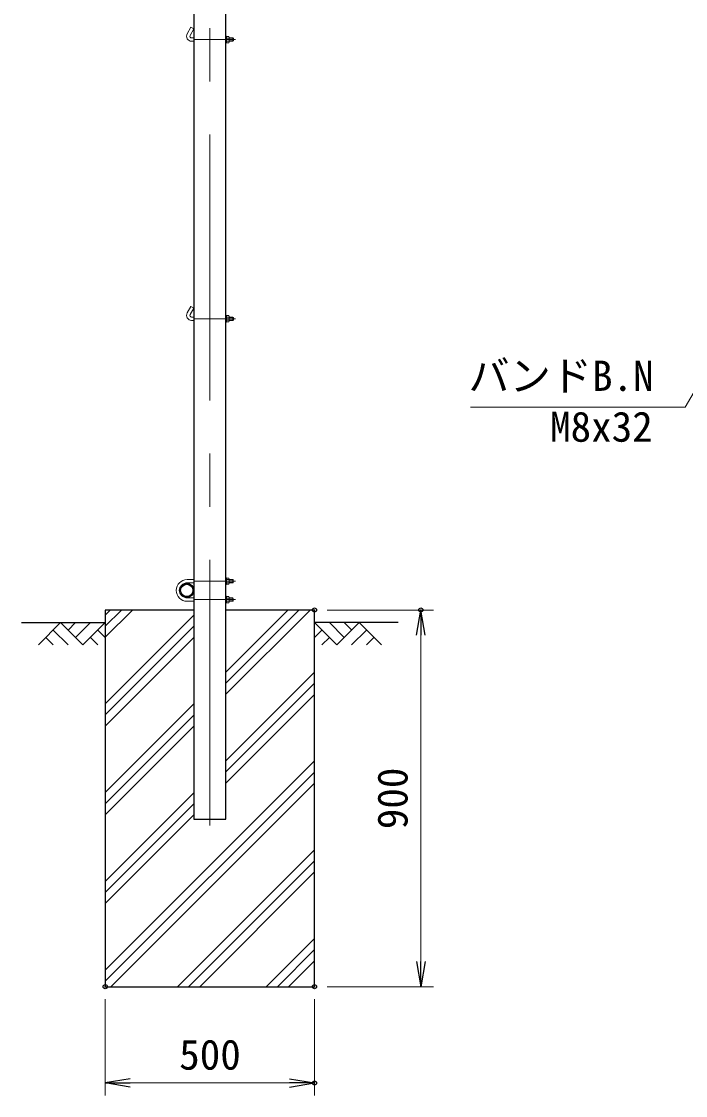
# Model space of a CAD drawing. Units: millimetres, scale not verified. Extents: x -6300 to 6300, y -4455 to 4455.
# Drawn here: x -765 to 821, y -2785 to -219 of the extents above; entities that cross this region are included whole.
import ezdxf
from ezdxf.enums import TextEntityAlignment as Align

# ---------------------------------------------------------------- set-up
doc = ezdxf.new("R2010")
doc.units = ezdxf.units.MM
doc.header["$LTSCALE"] = 20
doc.header["$PDMODE"] = 32
doc.header["$PDSIZE"] = 10
doc.linetypes.add('USER1', pattern=[50.8, 31.75, -6.35, 6.35, -6.35])
for name, color, linetype, lineweight in [('0-0_D-STR1', 1, 'Continuous', 25), ('0-1_D-STR3', 3, 'Continuous', 13), ('0-2_D-BMK', 2, 'USER1', 13), ('0-4_D-STR-DIM', 7, 'Continuous', 13), ('0-5_0', 7, 'Continuous', 25), ('0-7_D-DCR-HCH', 7, 'Continuous', 13), ('0-8_D-STR4', 7, 'Continuous', 25), ('0-9_D-BGD', 7, 'Continuous', 25), ('0-A_D-STR-TXT', 7, 'Continuous', 13)]:
    doc.layers.add(name, color=color, linetype=linetype, lineweight=lineweight)
doc.layers.add('0-6_Defpoints', color=8, linetype='Continuous')
doc.styles.add('ＭＳ ゴシック', font='')
doc.styles.get('ＭＳ ゴシック').set_extended_font_data('MS Gothic')

# ---------------------------------------------------------------- blocks, each defined once
blk = doc.blocks.new('_Open')
at = {"layer": '0-5_0'}
blk.add_line((-20, 3.333), (0, 0), dxfattribs=at)
blk.add_lwpolyline([(-20, -3.333), (0, 0), (-20, 0)], dxfattribs=at)

msp = doc.modelspace()

# ---------------------------------------------------------------- linework, layer by layer
at = {"layer": '0-0_D-STR1'}
msp.add_lwpolyline([(-353.36, 2422), (-353.36, -2125), (-277.06, -2125), (-277.06, 2422)], dxfattribs=at)
for radius in [17, 14.7]:
    msp.add_circle((-370.36, -1578), radius, dxfattribs=at)
at = {"layer": '0-1_D-STR3'}
for p, q in [((-360.29, -232.41), (-369.29, -248)), ((-360.29, -232.41), (-369.29, -248)), ((-353.36, -236.41), (-362.36, -252)), ((-353.36, -236.41), (-362.36, -252)), ((-353.36, -236.41), (-360.29, -232.41)), ((-353.36, -236.41), (-360.29, -232.41)), ((-277.06, -254), (-275.46, -254)), ((-275.46, -254), (-275.46, -270)), ((-275.46, -254.5), (-269.66, -254.5)), ((-275.46, -254.5), (-269.66, -254.5)), ((-268.96, -256.08), (-268.96, -267.65)), ((-268.96, -256.08), (-268.96, -267.65)), ((-358.89, -258), (-353.36, -258)), ((-358.89, -258), (-353.36, -258)), ((-358.89, -266), (-353.36, -266)), ((-358.89, -266), (-353.36, -266)), ((-269.66, -258.25), (-275.46, -258.25)), ((-269.66, -258.25), (-275.46, -258.25)), ((-269.66, -265.75), (-275.46, -265.75)), ((-269.66, -265.75), (-275.46, -265.75)), ((-275.46, -269.5), (-269.66, -269.5)), ((-275.46, -269.5), (-269.66, -269.5)), ((-268.96, -258), (-260.09, -258)), ((-268.96, -258), (-260.09, -258)), ((-268.96, -258.7), (-259.39, -258.7)), ((-268.96, -258.7), (-259.39, -258.7)), ((-268.96, -265.3), (-259.39, -265.3)), ((-268.96, -265.3), (-259.39, -265.3)), ((-268.96, -266), (-260.09, -266)), ((-268.96, -266), (-260.09, -266)), ((-260.09, -258), (-260.09, -266)), ((-258.89, -259.2), (-260.09, -258)), ((-260.09, -266), (-258.89, -264.8)), ((-260.09, -266), (-258.89, -264.8)), ((-258.89, -259.2), (-258.89, -264.8)), ((-258.89, -259.2), (-258.89, -264.8)), ((-258.89, -259.2), (-258.89, -264.8)), ((-258.89, -259.2), (-258.89, -264.8)), ((-360.29, -899.41), (-369.29, -915)), ((-360.29, -899.41), (-369.29, -915)), ((-353.36, -903.41), (-362.36, -919)), ((-353.36, -903.41), (-362.36, -919)), ((-353.36, -903.41), (-360.29, -899.41)), ((-353.36, -903.41), (-360.29, -899.41)), ((-277.06, -921), (-275.46, -921)), ((-275.46, -921), (-275.46, -937)), ((-275.46, -921.5), (-269.66, -921.5)), ((-275.46, -921.5), (-269.66, -921.5)), ((-268.96, -923.08), (-268.96, -934.65)), ((-268.96, -923.08), (-268.96, -934.65)), ((-358.89, -925), (-353.36, -925)), ((-358.89, -925), (-353.36, -925)), ((-358.89, -933), (-353.36, -933)), ((-358.89, -933), (-353.36, -933)), ((-269.66, -925.25), (-275.46, -925.25)), ((-269.66, -925.25), (-275.46, -925.25)), ((-269.66, -932.75), (-275.46, -932.75)), ((-269.66, -932.75), (-275.46, -932.75)), ((-275.46, -936.5), (-269.66, -936.5)), ((-275.46, -936.5), (-269.66, -936.5)), ((-268.96, -925), (-260.09, -925)), ((-268.96, -925), (-260.09, -925)), ((-268.96, -925.7), (-259.39, -925.7)), ((-268.96, -925.7), (-259.39, -925.7)), ((-268.96, -932.3), (-259.39, -932.3)), ((-268.96, -932.3), (-259.39, -932.3)), ((-268.96, -933), (-260.09, -933)), ((-268.96, -933), (-260.09, -933)), ((-260.09, -925), (-260.09, -933)), ((-258.89, -926.2), (-260.09, -925)), ((-260.09, -933), (-258.89, -931.8)), ((-260.09, -933), (-258.89, -931.8)), ((-258.89, -926.2), (-258.89, -931.8)), ((-258.89, -926.2), (-258.89, -931.8)), ((-258.89, -926.2), (-258.89, -931.8)), ((-258.89, -926.2), (-258.89, -931.8)), ((-369.36, -1552), (-353.36, -1552)), ((-369.36, -1560), (-353.36, -1560)), ((-277.06, -1548), (-275.46, -1548)), ((-275.46, -1548), (-275.46, -1564)), ((-275.46, -1548.5), (-269.66, -1548.5)), ((-269.66, -1552.25), (-275.46, -1552.25)), ((-269.66, -1559.75), (-275.46, -1559.75)), ((-275.46, -1563.5), (-269.66, -1563.5)), ((-268.96, -1550.08), (-268.96, -1561.65)), ((-268.96, -1552), (-260.56, -1552)), ((-268.96, -1552.7), (-259.86, -1552.7)), ((-268.96, -1559.3), (-259.86, -1559.3)), ((-268.96, -1560), (-260.56, -1560)), ((-260.56, -1560), (-259.36, -1558.8)), ((-259.36, -1553.2), (-259.36, -1558.8)), ((-369.36, -1596), (-353.36, -1596)), ((-369.36, -1604), (-353.36, -1604)), ((-277.06, -1592), (-275.46, -1592)), ((-275.46, -1592), (-275.46, -1608)), ((-275.46, -1592.5), (-269.66, -1592.5)), ((-269.66, -1596.25), (-275.46, -1596.25)), ((-269.66, -1603.75), (-275.46, -1603.75)), ((-275.46, -1607.5), (-269.66, -1607.5)), ((-268.96, -1594.08), (-268.96, -1605.65)), ((-268.96, -1596), (-260.56, -1596)), ((-268.96, -1596.7), (-259.86, -1596.7)), ((-268.96, -1603.3), (-259.86, -1603.3)), ((-268.96, -1604), (-260.56, -1604)), ((-260.56, -1604), (-259.36, -1602.8)), ((-259.36, -1597.2), (-259.36, -1602.8))]:
    msp.add_line(p, q, dxfattribs=at)
for points in [[(-277.06, -254), (-277.06, -270), (-275.46, -270)], [(-258.89, -259.2), (-260.09, -258), (-260.09, -266)], [(-277.06, -921), (-277.06, -937), (-275.46, -937)], [(-258.89, -926.2), (-260.09, -925), (-260.09, -933)], [(-277.06, -1548), (-277.06, -1564), (-275.46, -1564)], [(-259.36, -1553.2), (-260.56, -1552), (-260.56, -1560)], [(-277.06, -1592), (-277.06, -1608), (-275.46, -1608)], [(-259.36, -1597.2), (-260.56, -1596), (-260.56, -1604)]]:
    msp.add_lwpolyline(points, dxfattribs=at)
for centre, radius, start, end in [((-358.89, -254), 12, 150, 270), ((-358.89, -254), 12, 150, 270), ((-358.89, -254), 4, 150, 270), ((-358.89, -254), 4, 150, 270), ((-271.76, -256.38), 2.81, 318.21899, 41.78101), ((-271.76, -256.38), 2.81, 318.21899, 41.78101), ((-279.35, -262), 10.39, 338.85295, 21.14705), ((-279.35, -262), 10.39, 338.85295, 21.14705), ((-271.82, -267.63), 2.86, 319.0514, 40.9486), ((-271.82, -267.63), 2.86, 319.0514, 40.9486), ((-358.89, -921), 12, 150, 270), ((-358.89, -921), 12, 150, 270), ((-358.89, -921), 4, 150, 270), ((-358.89, -921), 4, 150, 270), ((-271.76, -923.38), 2.81, 318.21899, 41.78101), ((-271.76, -923.38), 2.81, 318.21899, 41.78101), ((-279.35, -929), 10.39, 338.85295, 21.14705), ((-279.35, -929), 10.39, 338.85295, 21.14705), ((-271.82, -934.63), 2.86, 319.0514, 40.9486), ((-271.82, -934.63), 2.86, 319.0514, 40.9486), ((-369.36, -1578), 26, 90, 270), ((-369.36, -1578), 18, 90, 270), ((-369.36, -1578), 18, 90, 270), ((-271.76, -1550.38), 2.81, 318.21899, 41.78101), ((-279.35, -1556), 10.39, 338.85295, 21.14705), ((-271.82, -1561.63), 2.86, 319.0514, 40.9486), ((-271.76, -1594.38), 2.81, 318.21899, 41.78101), ((-279.35, -1600), 10.39, 338.85295, 21.14705), ((-271.82, -1605.63), 2.86, 319.0514, 40.9486)]:
    msp.add_arc(centre, radius, start, end, dxfattribs=at)
at = {"layer": '0-2_D-BMK'}
for p, q in [((-315.21, -2140), (-315.21, 2445)), ((-353.36, -262), (-254, -262)), ((-353.36, -929), (-254, -929)), ((-353.36, -1556), (-253.96, -1556)), ((-353.36, -1600), (-253.93, -1600))]:
    msp.add_line(p, q, dxfattribs=at)
at = {"layer": '0-4_D-STR-DIM'}
for p, q in [((-35.21, -1625), (218.8, -1625)), ((188.8, -2465), (188.8, -1685)), ((-35.21, -2525), (218.8, -2525)), ((-565.21, -2555), (-565.21, -2785)), ((-65.21, -2555), (-65.21, -2785)), ((-505.21, -2755), (-125.21, -2755))]:
    msp.add_line(p, q, dxfattribs=at)
at = {"layer": '0-6_Defpoints'}
for p in [(-65.21, -1625), (188.8, -1625), (-565.21, -2525), (-65.21, -2525), (-65.21, -2525), (-65.21, -2755)]:
    msp.add_point(p, dxfattribs=at)
at = {"layer": '0-7_D-DCR-HCH'}
for p, q in [((-565.21, -1690.06), (-500.15, -1625)), ((-565.21, -1663.54), (-526.67, -1625)), ((-565.21, -1637.02), (-553.18, -1625)), ((-565.21, -1849.16), (-353.36, -1637.31)), ((-277.06, -1826.17), (-75.89, -1625)), ((-277.06, -1799.65), (-102.4, -1625)), ((-277.06, -1773.14), (-128.92, -1625)), ((-671.63, -1655), (-724.84, -1708.21)), ((-671.63, -1655), (-618.42, -1708.21)), ((-653.89, -1672.74), (-636.16, -1655)), ((-636.16, -1690.47), (-600.68, -1655)), ((-618.42, -1708.21), (-565.21, -1655)), ((-565.21, -1875.67), (-353.36, -1663.82)), ((-12, -1708.21), (-65.21, -1655)), ((5.74, -1690.47), (-29.73, -1655)), ((41.22, -1655), (-12, -1708.21)), ((23.57, -1672.83), (5.74, -1655)), ((41.22, -1655), (94.43, -1708.21)), ((-707.11, -1690.47), (-689.29, -1708.21)), ((-689.37, -1672.74), (-653.73, -1708.21)), ((-600.68, -1690.47), (-582.86, -1708.21)), ((-582.95, -1672.74), (-565.21, -1690.39)), ((-565.21, -1902.19), (-353.36, -1690.34)), ((-47.47, -1672.74), (-65.21, -1690.39)), ((-29.73, -1690.47), (-47.55, -1708.21)), ((58.95, -1672.74), (23.32, -1708.21)), ((76.69, -1690.47), (58.87, -1708.21)), ((-277.06, -1985.27), (-65.21, -1773.42)), ((-277.06, -2011.79), (-65.21, -1799.94)), ((-277.06, -2038.3), (-65.21, -1826.45)), ((-565.21, -2061.29), (-353.36, -1849.44)), ((-565.21, -2087.8), (-353.36, -1875.95)), ((-565.21, -2114.32), (-353.36, -1902.47)), ((-565.21, -2485.55), (-65.21, -1985.55)), ((-565.21, -2512.07), (-65.21, -2012.07)), ((-551.62, -2525), (-65.21, -2038.58)), ((-565.21, -2273.42), (-353.36, -2061.57)), ((-565.21, -2299.94), (-353.36, -2088.09)), ((-565.21, -2326.45), (-353.36, -2114.6)), ((-392.52, -2525), (-65.21, -2197.68)), ((-366.01, -2525), (-65.21, -2224.2)), ((-339.49, -2525), (-65.21, -2250.72)), ((-180.39, -2525), (-65.21, -2409.82)), ((-153.88, -2525), (-65.21, -2436.33)), ((-127.36, -2525), (-65.21, -2462.85))]:
    msp.add_line(p, q, dxfattribs=at)
at = {"layer": '0-8_D-STR4'}
for p, q in [((-353.36, -1625), (-565.21, -1625)), ((-565.21, -1625), (-565.21, -2525)), ((-65.21, -1625), (-277.06, -1625)), ((-65.21, -2525), (-65.21, -1625)), ((-565.21, -2525), (-65.21, -2525))]:
    msp.add_line(p, q, dxfattribs=at)
at = {"layer": '0-9_D-BGD'}
for p, q in [((-765.21, -1655), (-565.21, -1655)), ((134.79, -1655), (-65.21, -1655))]:
    msp.add_line(p, q, dxfattribs=at)
at = {"layer": '0-A_D-STR-TXT'}
msp.add_lwpolyline([(307.49, -1140.29), (820.17, -1140.29), (915.26, -978.61)], dxfattribs=at)

# ---------------------------------------------------------------- block references
at = {"layer": '0-4_D-STR-DIM', "xscale": 3, "yscale": 3}
for p, rotation in [((188.8, -1625), 90), ((188.8, -2525), 270), ((-565.21, -2755), 180)]:
    msp.add_blockref('_Open', p, dxfattribs=dict(at, rotation=rotation))
msp.add_blockref('_Open', (-65.21, -2755), dxfattribs=at)

# ---------------------------------------------------------------- texts
at = {"layer": '0-4_D-STR-DIM', "style": 'ＭＳ ゴシック'}
msp.add_text('900', height=72.14, rotation=90, dxfattribs=at).set_placement((178.68, -2148.69), align=Align.BOTTOM_LEFT)
msp.add_text('500', height=72.14, dxfattribs=at).set_placement((-388.52, -2744.88), align=Align.BOTTOM_LEFT)
at = {"layer": '0-A_D-STR-TXT', "style": 'ＭＳ ゴシック'}
for s, p in [('バンドB.N', (302.54, -1122.93)), ('M8x32', (497.46, -1244.46))]:
    msp.add_text(s, height=72.14, dxfattribs=at).set_placement(p, align=Align.BOTTOM_LEFT)

doc.saveas('drawing.dxf')
